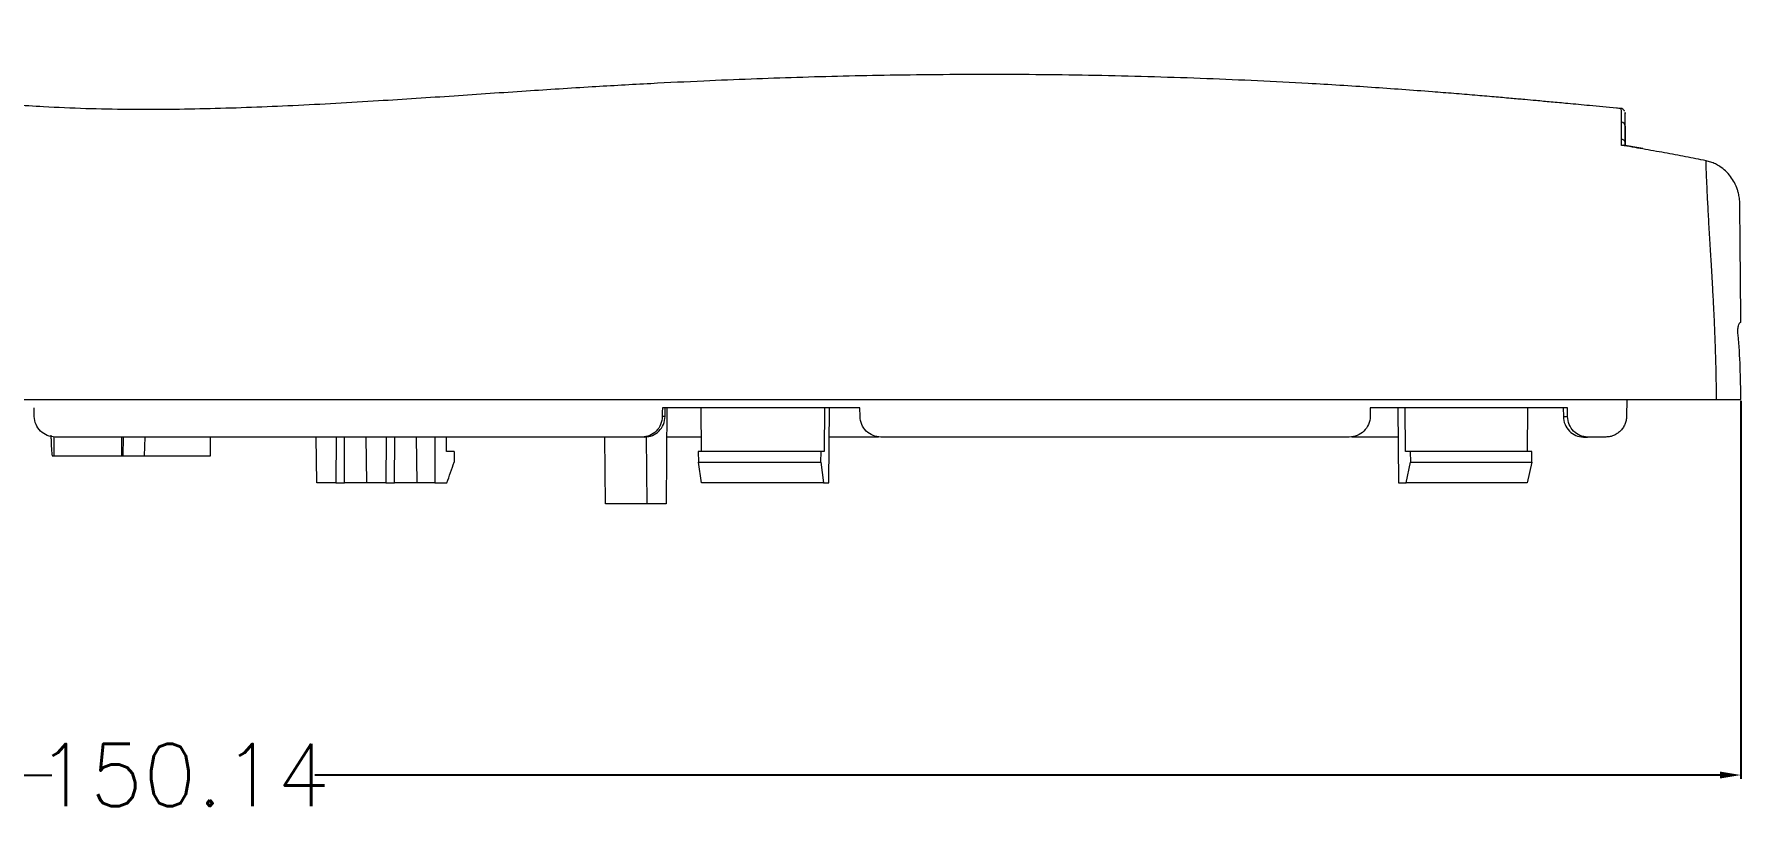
# Model space of a CAD drawing. Header units: inches. Extents: x 1424 to 4050, y 1126 to 1517.
# Drawn here: x 2593.4 to 2675.7, y 1420.7 to 1458.4 of the extents above; entities that cross this region are included whole.
import ezdxf

# ---------------------------------------------------------------- set-up
doc = ezdxf.new("R2010")
doc.units = ezdxf.units.IN
doc.header["$LTSCALE"] = 15
doc.styles.get("Standard").update_dxf_attribs({"font": 'txt', "bigfont": 'gbcbig.shx'})
doc.dimstyles.new('3', dxfattribs={"dimtxt": 3, "dimasz": 1, "dimexe": 0.18, "dimexo": 0.0625, "dimgap": 0.09, "dimtad": 0, "dimdsep": 46, "dimtxsty": 'Standard', "dimcen": 1, "dimclrd": 3, "dimclre": 3, "dimadec": 0, "dimazin": 2, "dimtfac": 1, "dimtofl": 0, "dimtmove": 0, "dimatfit": 3, "dimfxl": 1, "dimtolj": 1, "dimtzin": 0, "dimarcsym": 0})

# ---------------------------------------------------------------- blocks, each defined once
blk = doc.blocks.new('*D188')
at = {"color": 3, "lineweight": -2}
for p, q in [((2525.557, 1440.638), (2525.557, 1422.491)), ((2675.701, 1440.707), (2675.701, 1422.491)), ((2526.557, 1422.671), (2594.289, 1422.671)), ((2674.701, 1422.671), (2606.969, 1422.671))]:
    blk.add_line(p, q, dxfattribs=at)
at = {"color": 3}
for points in [[(2526.557, 1422.838), (2526.557, 1422.504), (2525.557, 1422.671)], [(2674.701, 1422.838), (2674.701, 1422.504), (2675.701, 1422.671)]]:
    blk.add_solid(points, dxfattribs=at)
at = {"layer": 'Defpoints', "color": 0}
for p in [(2525.557, 1440.701), (2675.701, 1440.77), (2675.701, 1422.671)]:
    blk.add_point(p, dxfattribs=at)
at = {"color": 0, "insert": (2600.629, 1422.671), "char_height": 3, "attachment_point": 5}
blk.add_mtext('\\A1;150.14', dxfattribs=at)

msp = doc.modelspace()

# ---------------------------------------------------------------- linework, layer by layer
at = {"color": 7, "linetype": 'Continuous', "lineweight": 15}
for p, q in [((2669.938, 1454.778), (2669.937, 1454.788)), ((2670.125, 1453.945), (2670.133, 1453.004)), ((2670.972, 1452.863), (2670.026, 1453.022)), ((2623.855, 1439.948), (2623.863, 1440.368)), ((2623.942, 1440.368), (2623.902, 1435.745)), ((2625.61, 1438.257), (2625.589, 1440.368)), ((2631.539, 1440.368), (2631.524, 1438.257)), ((2631.745, 1436.75), (2631.781, 1440.368)), ((2633.25, 1439.948), (2633.242, 1440.368)), ((2657.844, 1440.368), (2657.837, 1439.948)), ((2659.165, 1440.368), (2659.202, 1436.75)), ((2659.539, 1438.257), (2659.525, 1440.368)), ((2665.422, 1440.368), (2665.4, 1438.257)), ((2667.141, 1440.368), (2667.148, 1439.948)), ((2670.207, 1440.77), (2670.192, 1439.948)), ((2623.855, 1439.948), (2623.717, 1439.948)), ((2667.148, 1439.948), (2667.354, 1439.948)), ((2594.417, 1438.056), (2594.409, 1438.969)), ((2597.677, 1438.056), (2597.669, 1438.961)), ((2597.738, 1438.056), (2597.753, 1438.961)), ((2598.772, 1438.961), (2598.741, 1438.056)), ((2601.94, 1438.056), (2601.948, 1438.961)), ((2607.061, 1436.75), (2607.036, 1438.961)), ((2608.002, 1438.961), (2607.989, 1436.75)), ((2608.396, 1436.75), (2608.409, 1438.961)), ((2609.474, 1436.75), (2609.449, 1438.961)), ((2610.414, 1438.961), (2610.402, 1436.75)), ((2610.809, 1436.75), (2610.822, 1438.961)), ((2611.862, 1438.961), (2611.887, 1436.75)), ((2612.761, 1438.961), (2612.749, 1436.75)), ((2613.315, 1438.257), (2613.323, 1438.961)), ((2620.974, 1435.745), (2620.946, 1438.961)), ((2622.878, 1438.961), (2622.743, 1438.961)), ((2622.984, 1435.745), (2622.956, 1438.961)), ((2625.603, 1438.961), (2623.93, 1438.961)), ((2668.112, 1438.961), (2668.313, 1438.961)), ((2594.324, 1438.056), (2594.417, 1438.056)), ((2594.417, 1438.056), (2597.677, 1438.056)), ((2597.677, 1438.056), (2597.738, 1438.056)), ((2597.738, 1438.056), (2598.741, 1438.056)), ((2598.741, 1438.056), (2601.94, 1438.056)), ((2613.691, 1438.257), (2613.315, 1438.257)), ((2613.691, 1438.257), (2613.687, 1437.755)), ((2625.455, 1438.257), (2625.459, 1437.755)), ((2631.369, 1438.257), (2625.455, 1438.257)), ((2631.365, 1437.755), (2631.369, 1438.257)), ((2631.524, 1438.257), (2631.369, 1438.257)), ((2659.77, 1438.257), (2659.539, 1438.257)), ((2665.631, 1438.257), (2659.77, 1438.257)), ((2659.77, 1438.257), (2659.775, 1437.755)), ((2665.627, 1437.755), (2665.631, 1438.257)), ((2625.459, 1437.755), (2631.365, 1437.755)), ((2625.608, 1436.75), (2625.459, 1437.755)), ((2631.365, 1437.755), (2631.496, 1436.75)), ((2659.574, 1436.75), (2659.775, 1437.755)), ((2659.775, 1437.755), (2665.627, 1437.755)), ((2665.627, 1437.755), (2665.409, 1436.75)), ((2607.989, 1436.75), (2607.061, 1436.75)), ((2607.989, 1436.75), (2608.396, 1436.75)), ((2609.474, 1436.75), (2608.396, 1436.75)), ((2610.402, 1436.75), (2609.474, 1436.75)), ((2610.402, 1436.75), (2610.809, 1436.75)), ((2611.887, 1436.75), (2610.809, 1436.75)), ((2612.749, 1436.75), (2611.887, 1436.75)), ((2631.496, 1436.75), (2625.608, 1436.75)), ((2631.496, 1436.75), (2631.745, 1436.75)), ((2659.202, 1436.75), (2659.574, 1436.75)), ((2665.409, 1436.75), (2659.574, 1436.75)), ((2622.984, 1435.745), (2620.974, 1435.745)), ((2623.902, 1435.745), (2622.984, 1435.745))]:
    msp.add_line(p, q, dxfattribs=at)
at = {"color": 8, "linetype": 'Continuous', "lineweight": 15}
for p in [(2670.122, 1453.005), (2670.124, 1453.005)]:
    msp.add_line(p, (2670.123, 1453.139), dxfattribs=at)
at = {"color": 7, "linetype": 'Continuous', "lineweight": 15, "flags": 128}
for points in [[(2670.971, 1452.848), (2670.973, 1452.861), (2670.972, 1452.863)], [(2593.451, 1439.948), (2593.447, 1440.158), (2593.444, 1440.368)], [(2623.723, 1440.368), (2623.72, 1440.158), (2623.717, 1439.948)], [(2667.354, 1439.948), (2667.351, 1440.158), (2667.348, 1440.368)]]:
    msp.add_lwpolyline(points, dxfattribs=at)
at = {"color": 7, "linetype": 'Continuous', "lineweight": 15}
msp.add_arc((2669.926, 1453.941), 0.198, 0.93979, 82.45563, dxfattribs=at)
for points, knots in [([(2669.939, 1454.793), (2669.86, 1454.8), (2669.351, 1454.849), (2668.49, 1454.929), (2667.441, 1455.027), (2666.584, 1455.106), (2665.896, 1455.169), (2665.245, 1455.228), (2664.573, 1455.288), (2663.772, 1455.359), (2662.857, 1455.437), (2661.864, 1455.518), (2660.204, 1455.65), (2657.863, 1455.82), (2654.238, 1456.044), (2649.904, 1456.249), (2644.89, 1456.396), (2639.799, 1456.45), (2635.646, 1456.418), (2632.45, 1456.354), (2630.214, 1456.293), (2627.974, 1456.215), (2625.629, 1456.117), (2623.075, 1455.992), (2620.221, 1455.83), (2617.059, 1455.627), (2613.628, 1455.391), (2609.883, 1455.145), (2605.97, 1454.922), (2601.947, 1454.767), (2597.937, 1454.72), (2594.307, 1454.827), (2591.015, 1455.078), (2588.054, 1455.442), (2584.959, 1455.997), (2581.73, 1456.797), (2579.068, 1457.643), (2577.485, 1458.209), (2577.006, 1458.381)], [0, 0, 0, 0, 0.00264, 0.017017, 0.028623, 0.037468, 0.045368, 0.05123, 0.058428, 0.06697, 0.076864, 0.087682, 0.09868, 0.129808, 0.162262, 0.214081, 0.267873, 0.322174, 0.376606, 0.400768, 0.424713, 0.448493, 0.472973, 0.500495, 0.531003, 0.565315, 0.602978, 0.642351, 0.686996, 0.730093, 0.772617, 0.816211, 0.846567, 0.878161, 0.911313, 0.946485, 0.983794, 1, 1, 1, 1]), ([(2670.092, 1454.674), (2670.091, 1454.677), (2670.078, 1454.7), (2670.054, 1454.731), (2669.998, 1454.787), (2669.959, 1454.794), (2669.937, 1454.798)], [0, 0, 0, 0, 0.009907, 0.104184, 0.482636, 1, 1, 1, 1]), ([(2670.125, 1453.945), (2670.123, 1454.104), (2670.12, 1454.422), (2670.119, 1454.568), (2670.119, 1454.638), (2670.119, 1454.57), (2670.119, 1454.554)], [0, 0, 0, 0, 0.294866, 0.586741, 0.906392, 1, 1, 1, 1]), ([(2669.953, 1453.325), (2669.953, 1453.371), (2669.954, 1453.463), (2669.954, 1453.592), (2669.955, 1453.714), (2669.955, 1453.831), (2669.954, 1453.941), (2669.953, 1454.044), (2669.953, 1454.107), (2669.952, 1454.138)], [0, 0, 0, 0, 0.134854, 0.27215, 0.412017, 0.554591, 0.700012, 0.848431, 1, 1, 1, 1]), ([(2669.952, 1453.02), (2669.959, 1453.021), (2669.979, 1453.025), (2670.005, 1453.027), (2670.021, 1453.021), (2670.026, 1453.02)], [0, 0, 0, 0, 0.269393, 0.78628, 1, 1, 1, 1]), ([(2669.953, 1453.325), (2669.996, 1453.319), (2670.042, 1453.297), (2670.106, 1453.227), (2670.122, 1453.18), (2670.123, 1453.14)], [0, 0, 0, 0, 0.5, 0.5, 1, 1, 1, 1]), ([(2674.023, 1452.274), (2673.696, 1452.339), (2673.03, 1452.472), (2672.013, 1452.664), (2671.322, 1452.786), (2670.971, 1452.848)], [0, 0, 0, 0, 0.322358, 0.655661, 1, 1, 1, 1]), ([(2674.533, 1440.77), (2674.532, 1440.901), (2674.529, 1441.164), (2674.522, 1441.562), (2674.515, 1441.965), (2674.505, 1442.372), (2674.494, 1442.782), (2674.482, 1443.195), (2674.468, 1443.611), (2674.452, 1444.027), (2674.429, 1444.576), (2674.395, 1445.301), (2674.343, 1446.266), (2674.294, 1447.106), (2674.249, 1447.808), (2674.218, 1448.323), (2674.187, 1448.847), (2674.158, 1449.352), (2674.132, 1449.838), (2674.108, 1450.303), (2674.086, 1450.746), (2674.066, 1451.166), (2674.049, 1451.563), (2674.034, 1451.937), (2674.027, 1452.16), (2674.023, 1452.274)], [0, 0, 0, 0, 0.026618, 0.05362, 0.08098, 0.108678, 0.136696, 0.165022, 0.193648, 0.222574, 0.251802, 0.30878, 0.37674, 0.463159, 0.501243, 0.546509, 0.592522, 0.639403, 0.687266, 0.736207, 0.786312, 0.837645, 0.890281, 0.944352, 1, 1, 1, 1]), ([(2675.653, 1450.173), (2675.652, 1450.225), (2675.649, 1450.325), (2675.634, 1450.467), (2675.613, 1450.594), (2675.589, 1450.704), (2675.564, 1450.798), (2675.509, 1450.975), (2675.405, 1451.221), (2675.211, 1451.528), (2674.973, 1451.793), (2674.719, 1451.991), (2674.476, 1452.127), (2674.254, 1452.219), (2674.099, 1452.255), (2674.023, 1452.274)], [0, 0, 0, 0, 0.054435, 0.104235, 0.149023, 0.188491, 0.222392, 0.250538, 0.381255, 0.50037, 0.628217, 0.750198, 0.83469, 0.918116, 1, 1, 1, 1]), ([(2675.703, 1444.488), (2675.702, 1444.577), (2675.701, 1444.771), (2675.698, 1445.082), (2675.694, 1445.497), (2675.691, 1445.909), (2675.687, 1446.329), (2675.684, 1446.709), (2675.68, 1447.142), (2675.676, 1447.534), (2675.673, 1447.939), (2675.669, 1448.336), (2675.666, 1448.766), (2675.662, 1449.164), (2675.659, 1449.531), (2675.656, 1449.87), (2675.654, 1450.072), (2675.653, 1450.173)], [0, 0, 0, 0, 0.035283, 0.0772, 0.125727, 0.205537, 0.250901, 0.308332, 0.375626, 0.451996, 0.499946, 0.58336, 0.666938, 0.750593, 0.833873, 0.916938, 1, 1, 1, 1]), ([(2675.569, 1443.89), (2675.56, 1443.97), (2675.558, 1444.049), (2675.564, 1444.194), (2675.574, 1444.261), (2675.612, 1444.425), (2675.651, 1444.488), (2675.676, 1444.488)], [0, 0, 0, 0, 0.25, 0.25, 0.5, 0.5, 1, 1, 1, 1]), ([(2675.701, 1440.77), (2675.697, 1441.29), (2675.688, 1441.811), (2675.651, 1442.852), (2675.623, 1443.372), (2675.569, 1443.89)], [0, 0, 0, 0, 0.5, 0.5, 1, 1, 1, 1]), ([(2583.501, 1440.77), (2584.465, 1440.77), (2585.43, 1440.77), (2587.362, 1440.77), (2588.329, 1440.77), (2591.233, 1440.77), (2593.174, 1440.77), (2596.091, 1440.77), (2597.067, 1440.77), (2598.99, 1440.77), (2599.939, 1440.77), (2601.817, 1440.77), (2602.745, 1440.77), (2604.579, 1440.77), (2605.486, 1440.77), (2608.181, 1440.77), (2609.948, 1440.77), (2612.611, 1440.77), (2613.5, 1440.77), (2615.29, 1440.77), (2616.191, 1440.77), (2620.729, 1440.77), (2624.461, 1440.77), (2630.187, 1440.77), (2632.117, 1440.77), (2635.042, 1440.77), (2636.022, 1440.77), (2637.991, 1440.77), (2638.977, 1440.77), (2643.894, 1440.77), (2647.804, 1440.77), (2655.578, 1440.77), (2659.443, 1440.77), (2664.239, 1440.77), (2665.198, 1440.77), (2667.105, 1440.77), (2668.051, 1440.77), (2670.869, 1440.77), (2672.718, 1440.77), (2674.533, 1440.77)], [0, 0, 0, 0, 0.03125, 0.03125, 0.0625, 0.0625, 0.125, 0.125, 0.15625, 0.15625, 0.1875, 0.1875, 0.21875, 0.21875, 0.25, 0.25, 0.3125, 0.3125, 0.34375, 0.34375, 0.375, 0.375, 0.5, 0.5, 0.5625, 0.5625, 0.59375, 0.59375, 0.625, 0.625, 0.75, 0.75, 0.875, 0.875, 0.90625, 0.90625, 0.9375, 0.9375, 1, 1, 1, 1]), ([(2633.242, 1440.368), (2632.998, 1440.368), (2631.82, 1440.368), (2629.724, 1440.368), (2626.967, 1440.368), (2624.975, 1440.368), (2623.897, 1440.368), (2623.723, 1440.368)], [0.4273582, 0.4273582, 0.4273582, 0.4273582, 0.4355962, 0.4670769, 0.4983459, 0.5296935, 0.5357501, 0.5357501, 0.5357501, 0.5357501]), ([(2667.348, 1440.368), (2665.697, 1440.368), (2662.551, 1440.368), (2659.351, 1440.368), (2657.844, 1440.368)], [0.0437719, 0.0437719, 0.0437719, 0.0437719, 0.101698, 0.1527261, 0.1527261, 0.1527261, 0.1527261]), ([(2674.533, 1440.77), (2674.684, 1440.77), (2674.823, 1440.77), (2675.081, 1440.77), (2675.199, 1440.77), (2675.4, 1440.77), (2675.486, 1440.77), (2675.622, 1440.77), (2675.671, 1440.77), (2675.701, 1440.77)], [0, 0, 0, 0, 0.25, 0.25, 0.5, 0.5, 0.75, 0.75, 1, 1, 1, 1]), ([(2594.456, 1438.961), (2594.325, 1438.961), (2594.197, 1438.986), (2593.956, 1439.084), (2593.845, 1439.157), (2593.567, 1439.43), (2593.456, 1439.685), (2593.451, 1439.948)], [0, 0, 0, 0, 0.25, 0.25, 0.5, 0.5, 1, 1, 1, 1]), ([(2623.717, 1439.948), (2623.715, 1439.816), (2623.688, 1439.687), (2623.588, 1439.447), (2623.515, 1439.338), (2623.246, 1439.066), (2622.997, 1438.961), (2622.743, 1438.961)], [0, 0, 0, 0, 0.25, 0.25, 0.5, 0.5, 1, 1, 1, 1]), ([(2622.878, 1438.961), (2623.004, 1438.961), (2623.129, 1438.986), (2623.362, 1439.084), (2623.47, 1439.156), (2623.741, 1439.428), (2623.85, 1439.684), (2623.855, 1439.948)], [0, 0, 0, 0, 0.25, 0.25, 0.5, 0.5, 1, 1, 1, 1]), ([(2634.254, 1438.961), (2634.124, 1438.961), (2633.995, 1438.986), (2633.755, 1439.084), (2633.644, 1439.157), (2633.366, 1439.429), (2633.254, 1439.685), (2633.25, 1439.948)], [0, 0, 0, 0, 0.25, 0.25, 0.5, 0.5, 1, 1, 1, 1]), ([(2657.837, 1439.948), (2657.835, 1439.816), (2657.807, 1439.687), (2657.703, 1439.447), (2657.627, 1439.338), (2657.349, 1439.066), (2657.093, 1438.961), (2656.832, 1438.961)], [0, 0, 0, 0, 0.25, 0.25, 0.5, 0.5, 1, 1, 1, 1]), ([(2667.148, 1439.948), (2667.151, 1439.817), (2667.178, 1439.688), (2667.277, 1439.448), (2667.35, 1439.339), (2667.616, 1439.066), (2667.862, 1438.961), (2668.112, 1438.961)], [0, 0, 0, 0, 0.25, 0.25, 0.5, 0.5, 1, 1, 1, 1]), ([(2668.313, 1438.961), (2668.187, 1438.961), (2668.065, 1438.986), (2667.834, 1439.084), (2667.729, 1439.157), (2667.463, 1439.429), (2667.357, 1439.685), (2667.354, 1439.948)], [0, 0, 0, 0, 0.25, 0.25, 0.5, 0.5, 1, 1, 1, 1]), ([(2670.192, 1439.948), (2670.191, 1439.917), (2670.188, 1439.853), (2670.173, 1439.759), (2670.148, 1439.665), (2670.114, 1439.572), (2670.07, 1439.482), (2670.017, 1439.395), (2669.954, 1439.313), (2669.864, 1439.218), (2669.736, 1439.116), (2669.574, 1439.032), (2669.388, 1438.973), (2669.262, 1438.965), (2669.188, 1438.961)], [0, 0, 0, 0, 0.0587095, 0.1183992, 0.1791394, 0.2409969, 0.3040348, 0.3683128, 0.4338872, 0.5008109, 0.618282, 0.7503717, 0.8540129, 1, 1, 1, 1]), ([(2594.254, 1439.052), (2594.254, 1439.021), (2594.255, 1438.958), (2594.257, 1438.865), (2594.259, 1438.773), (2594.263, 1438.65), (2594.269, 1438.501), (2594.278, 1438.343), (2594.289, 1438.213), (2594.301, 1438.123), (2594.313, 1438.066), (2594.32, 1438.059), (2594.324, 1438.056)], [0, 0, 0, 0, 0.060285, 0.120079, 0.179915, 0.240325, 0.370059, 0.500135, 0.629868, 0.759942, 0.879888, 1, 1, 1, 1]), ([(2622.743, 1438.961), (2622.348, 1438.961), (2621.06, 1438.961), (2618.908, 1438.961), (2616.34, 1438.961), (2613.871, 1438.961), (2611.477, 1438.961), (2609.112, 1438.961), (2606.721, 1438.961), (2604.263, 1438.961), (2601.75, 1438.961), (2599.226, 1438.961), (2596.796, 1438.961), (2595.207, 1438.961), (2594.456, 1438.961)], [0.5472118, 0.5472118, 0.5472118, 0.5472118, 0.5610294, 0.5923326, 0.6234364, 0.6537219, 0.6828147, 0.7110579, 0.738891, 0.7666357, 0.7943778, 0.8217532, 0.8483392, 0.871979, 0.871979, 0.871979, 0.871979]), ([(2634.132, 1438.961), (2633.763, 1438.961), (2633.169, 1438.961), (2632.365, 1438.961), (2631.943, 1438.961), (2631.767, 1438.961)], [0, 0, 0, 0, 0.4884158, 0.7864537, 1, 1, 1, 1]), ([(2656.832, 1438.961), (2656.711, 1438.961), (2654.793, 1438.961), (2651.297, 1438.961), (2646.542, 1438.961), (2642.403, 1438.961), (2638.772, 1438.961), (2636.113, 1438.961), (2634.652, 1438.961), (2634.254, 1438.961)], [0.1640961, 0.1640961, 0.1640961, 0.1640961, 0.1682038, 0.2288916, 0.281471, 0.3270007, 0.3669043, 0.4026564, 0.4160296, 0.4160296, 0.4160296, 0.4160296]), ([(2659.179, 1438.961), (2658.49, 1438.961), (2657.743, 1438.961), (2657.012, 1438.961), (2656.955, 1438.961)], [0, 0, 0, 0, 0.92279, 1, 1, 1, 1]), ([(2669.188, 1438.961), (2669.042, 1438.961), (2668.751, 1438.961), (2668.459, 1438.961), (2668.313, 1438.961)], [0, 0, 0, 0, 0.499071, 1, 1, 1, 1]), ([(2612.749, 1436.75), (2612.8, 1436.75), (2612.896, 1436.75), (2613.019, 1436.749), (2613.114, 1436.75), (2613.175, 1436.749), (2613.227, 1436.751), (2613.278, 1436.749), (2613.317, 1436.749), (2613.339, 1436.75)], [0, 0, 0, 0, 0.266173, 0.499998, 0.632373, 0.749997, 0.806297, 0.892857, 1, 1, 1, 1])]:
    msp.add_open_spline(points, degree=3, knots=knots, dxfattribs=at)
at = {"color": 8, "linetype": 'Continuous', "lineweight": 15}
msp.add_open_spline([(2669.952, 1454.138), (2669.95, 1454.299), (2669.945, 1454.62), (2669.94, 1454.764), (2669.938, 1454.774), (2669.938, 1454.778)], degree=3, knots=[0, 0, 0, 0, 0.393606, 0.786314, 1, 1, 1, 1], dxfattribs=at)
at = {"color": 7, "linetype": 'Continuous', "lineweight": 15}
for points in [[(2670.123, 1453.14), (2670.126, 1453.481), (2670.126, 1453.744), (2670.125, 1453.945)], [(2669.952, 1453.02), (2669.952, 1453.128), (2669.953, 1453.23), (2669.953, 1453.325)], [(2670.971, 1452.848), (2670.632, 1452.907), (2670.292, 1452.965), (2669.952, 1453.02)], [(2675.703, 1444.488), (2675.703, 1444.488), (2675.694, 1444.488), (2675.676, 1444.488)], [(2613.339, 1436.75), (2613.455, 1437.085), (2613.571, 1437.42), (2613.687, 1437.755)]]:
    msp.add_open_spline(points, degree=3, dxfattribs=at)

# ---------------------------------------------------------------- dimensions: what is measured, and where the dimension line sits
dim = msp.add_linear_dim(base=(2675.701, 1422.671), p1=(2525.557, 1440.701), p2=(2675.701, 1440.77), dimstyle='3')
dim.commit()
dim.dimension.update_dxf_attribs({"geometry": '*D188', "text_midpoint": (2600.629, 1422.671)})

doc.saveas('drawing.dxf')
